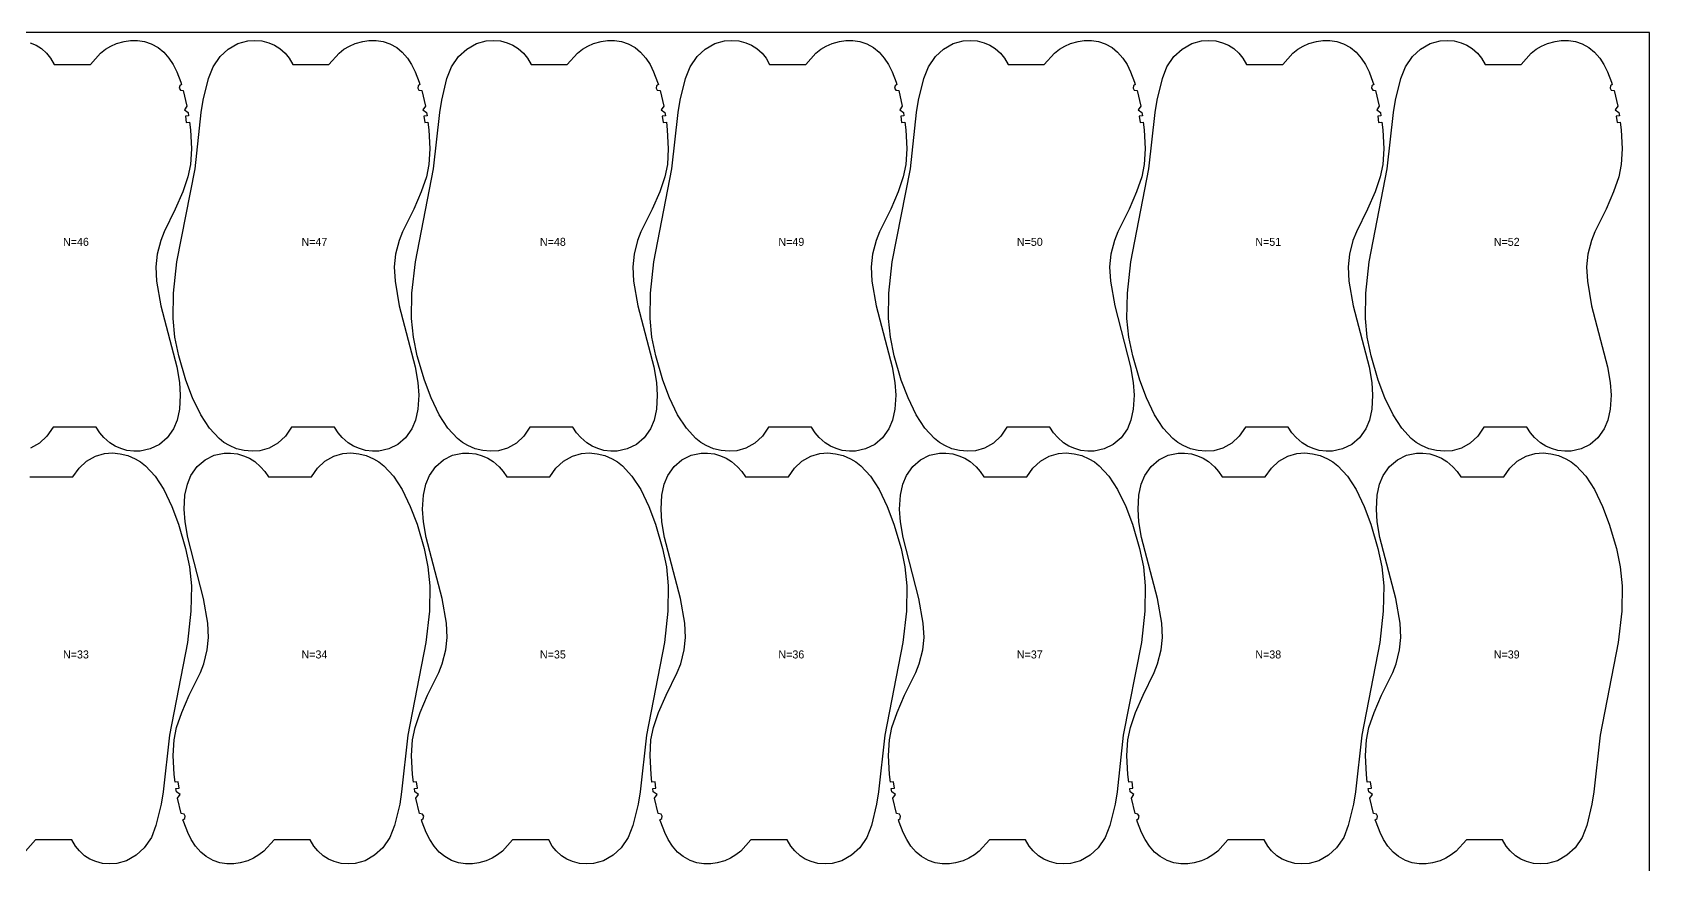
# Model space of a CAD drawing. Header units: inches. Extents: x 0 to 1970, y 0 to 1070.
# Drawn here: x 960 to 1970, y 550 to 1070 of the extents above; entities that cross this region are included whole.
import ezdxf

# ---------------------------------------------------------------- set-up
doc = ezdxf.new("R2010")
doc.units = ezdxf.units.IN

msp = doc.modelspace()

# ---------------------------------------------------------------- linework, layer by layer
at = {"layer": '1'}
for points in [[(0, 0), (1970, 0), (1970, 1070), (0, 1070), (0, 0)], [(1201.8647, 1037.4233), (1200.746, 1036.5632), (1200.4736, 1035.1785), (1201.1831, 1033.9587), (1202.9949, 1033.5863), (1205.2781, 1023.8532), (1203.677, 1021.5343), (1205.9842, 1019.9162), (1206.2955, 1017.9406), (1204.3179, 1017.6418), (1204.867, 1013.7209), (1206.8503, 1013.9793), (1207.4292, 1009.1171), (1208.0551, 997.3171), (1207.4647, 987.4882), (1205.8797, 979.7757), (1202.6586, 970.4661), (1198.004, 959.6007), (1190.9946, 945.4828), (1188.8794, 939.9649), (1186.6633, 931.3856), (1185.8408, 923.5542), (1186.321, 914.7079), (1188.9935, 899.1772), (1198.9294, 861.043), (1200.6055, 851.3369), (1201.1365, 843.4773), (1200.6213, 834.6298), (1199.1522, 827.9018), (1196.8789, 822.4555), (1192.9383, 816.8149), (1188.0996, 812.6449), (1182.3756, 809.8136), (1176.13, 808.4709), (1172.1926, 808.3917), (1167.7982, 808.9618), (1164.0132, 810.0451), (1160.4257, 811.6627), (1157.095, 813.7661), (1153.3645, 816.9767), (1150.7744, 819.9436), (1148.4857, 823.3559), (1121.6335, 823.3559), (1117.851, 817.831), (1113.1861, 813.475), (1107.6054, 810.357), (1101.9348, 808.7361), (1097.0301, 808.3559), (1092.1287, 808.7987), (1087.3548, 810.0004), (1082.8163, 811.9132), (1079.4501, 813.9486), (1076.3695, 816.3979), (1070.3628, 822.909), (1064.9348, 831.1181), (1059.8838, 841.8073), (1055.6884, 852.8529), (1051.2689, 867.9811), (1048.8526, 879.5518), (1047.671, 891.3073), (1047.9379, 907.064), (1050.0836, 926.6455), (1061.3635, 984.6675), (1065.2739, 1019.9204), (1066.5079, 1027.7037), (1069.7963, 1041.0961), (1072.666, 1048.4223), (1077.0715, 1054.9364), (1082.1435, 1059.5897), (1088.1434, 1062.9556), (1094.3008, 1064.6607), (1098.7189, 1065), (1103.1319, 1064.6334), (1107.4241, 1063.5422), (1111.0335, 1061.9714), (1114.3548, 1059.8579), (1117.6531, 1056.9031), (1120.1298, 1053.8423), (1122.3874, 1050), (1144.9771, 1050), (1151.321, 1056.9579), (1154.4016, 1059.4073), (1157.7678, 1061.4427), (1161.3756, 1063.0291), (1166.112, 1064.3757), (1170.0124, 1064.9177), (1174.4431, 1064.9172), (1178.8143, 1064.2213), (1183.011, 1062.8075), (1187.3303, 1060.4464), (1190.7838, 1057.6753), (1194.0208, 1053.9781), (1196.6831, 1049.83), (1198.8884, 1045.4274), (1201.3596, 1038.9879), (1201.8647, 1037.4233)], [(1350.8177, 1037.4233), (1349.699, 1036.5632), (1349.4266, 1035.1785), (1350.1361, 1033.9587), (1351.9479, 1033.5863), (1354.2311, 1023.8532), (1352.63, 1021.5343), (1354.9372, 1019.9162), (1355.2485, 1017.9406), (1353.2709, 1017.6418), (1353.82, 1013.7209), (1355.8033, 1013.9793), (1356.3822, 1009.1171), (1357.0081, 997.3171), (1356.4177, 987.4882), (1354.8327, 979.7757), (1351.6116, 970.4661), (1346.957, 959.6007), (1339.9476, 945.4828), (1337.8324, 939.9649), (1335.6163, 931.3856), (1334.7938, 923.5542), (1335.274, 914.7079), (1337.9465, 899.1772), (1347.8824, 861.043), (1349.5585, 851.3369), (1350.0895, 843.4773), (1349.5743, 834.6298), (1348.1052, 827.9018), (1345.8319, 822.4555), (1341.8913, 816.8149), (1337.0526, 812.6449), (1331.3286, 809.8136), (1325.083, 808.4709), (1321.1456, 808.3917), (1316.7512, 808.9618), (1312.9662, 810.0451), (1309.3787, 811.6627), (1306.048, 813.7661), (1302.3175, 816.9767), (1299.7274, 819.9436), (1297.4387, 823.3559), (1270.5865, 823.3559), (1266.804, 817.831), (1262.1391, 813.475), (1256.5584, 810.357), (1250.8878, 808.7361), (1245.9831, 808.3559), (1241.0817, 808.7987), (1236.3078, 810.0004), (1231.7693, 811.9132), (1228.4031, 813.9486), (1225.3225, 816.3979), (1219.3158, 822.909), (1213.8878, 831.1181), (1208.8368, 841.8073), (1204.6414, 852.8529), (1200.2219, 867.9811), (1197.8056, 879.5518), (1196.624, 891.3073), (1196.8909, 907.064), (1199.0366, 926.6455), (1210.3165, 984.6675), (1214.2269, 1019.9204), (1215.4609, 1027.7037), (1218.7493, 1041.0961), (1221.619, 1048.4223), (1226.0245, 1054.9364), (1231.0965, 1059.5897), (1237.0964, 1062.9556), (1243.2538, 1064.6607), (1247.6719, 1065), (1252.0849, 1064.6334), (1256.3771, 1063.5422), (1259.9865, 1061.9714), (1263.3078, 1059.8579), (1266.6061, 1056.9031), (1269.0828, 1053.8423), (1271.3404, 1050), (1293.9301, 1050), (1300.274, 1056.9579), (1303.3546, 1059.4073), (1306.7208, 1061.4427), (1310.3286, 1063.0291), (1315.065, 1064.3757), (1318.9654, 1064.9177), (1323.3961, 1064.9172), (1327.7673, 1064.2213), (1331.964, 1062.8075), (1336.2833, 1060.4464), (1339.7368, 1057.6753), (1342.9738, 1053.9781), (1345.6361, 1049.83), (1347.8414, 1045.4274), (1350.3126, 1038.9879), (1350.8177, 1037.4233)], [(1499.7707, 1037.4233), (1498.652, 1036.5632), (1498.3796, 1035.1785), (1499.0891, 1033.9587), (1500.9009, 1033.5863), (1503.1841, 1023.8532), (1501.583, 1021.5343), (1503.8902, 1019.9162), (1504.2015, 1017.9406), (1502.2239, 1017.6418), (1502.773, 1013.7209), (1504.7563, 1013.9793), (1505.3352, 1009.1171), (1505.9611, 997.3171), (1505.3707, 987.4882), (1503.7857, 979.7757), (1500.5646, 970.4661), (1495.91, 959.6007), (1488.9006, 945.4828), (1486.7854, 939.9649), (1484.5693, 931.3856), (1483.7468, 923.5542), (1484.227, 914.7079), (1486.8995, 899.1772), (1496.8354, 861.043), (1498.5115, 851.3369), (1499.0425, 843.4773), (1498.5273, 834.6298), (1497.0582, 827.9018), (1494.7849, 822.4555), (1490.8443, 816.8149), (1486.0056, 812.6449), (1480.2816, 809.8136), (1474.036, 808.4709), (1470.0986, 808.3917), (1465.7042, 808.9618), (1461.9192, 810.0451), (1458.3317, 811.6627), (1455.001, 813.7661), (1451.2705, 816.9767), (1448.6804, 819.9436), (1446.3917, 823.3559), (1419.5395, 823.3559), (1415.757, 817.831), (1411.0921, 813.475), (1405.5114, 810.357), (1399.8408, 808.7361), (1394.9361, 808.3559), (1390.0347, 808.7987), (1385.2608, 810.0004), (1380.7223, 811.9132), (1377.3561, 813.9486), (1374.2755, 816.3979), (1368.2688, 822.909), (1362.8408, 831.1181), (1357.7898, 841.8073), (1353.5944, 852.8529), (1349.1749, 867.9811), (1346.7586, 879.5518), (1345.577, 891.3073), (1345.8439, 907.064), (1347.9896, 926.6455), (1359.2695, 984.6675), (1363.1799, 1019.9204), (1364.4139, 1027.7037), (1367.7023, 1041.0961), (1370.572, 1048.4223), (1374.9775, 1054.9364), (1380.0495, 1059.5897), (1386.0494, 1062.9556), (1392.2068, 1064.6607), (1396.6249, 1065), (1401.0379, 1064.6334), (1405.3301, 1063.5422), (1408.9395, 1061.9714), (1412.2608, 1059.8579), (1415.5591, 1056.9031), (1418.0358, 1053.8423), (1420.2934, 1050), (1442.8831, 1050), (1449.227, 1056.9579), (1452.3076, 1059.4073), (1455.6738, 1061.4427), (1459.2816, 1063.0291), (1464.018, 1064.3757), (1467.9184, 1064.9177), (1472.3491, 1064.9172), (1476.7203, 1064.2213), (1480.917, 1062.8075), (1485.2363, 1060.4464), (1488.6898, 1057.6753), (1491.9268, 1053.9781), (1494.5891, 1049.83), (1496.7944, 1045.4274), (1499.2656, 1038.9879), (1499.7707, 1037.4233)], [(1648.7237, 1037.4233), (1647.605, 1036.5632), (1647.3326, 1035.1785), (1648.0421, 1033.9587), (1649.8539, 1033.5863), (1652.1371, 1023.8532), (1650.536, 1021.5343), (1652.8432, 1019.9162), (1653.1545, 1017.9406), (1651.1769, 1017.6418), (1651.726, 1013.7209), (1653.7093, 1013.9793), (1654.2882, 1009.1171), (1654.9141, 997.3171), (1654.3237, 987.4882), (1652.7387, 979.7757), (1649.5176, 970.4661), (1644.863, 959.6007), (1637.8536, 945.4828), (1635.7384, 939.9649), (1633.5223, 931.3856), (1632.6998, 923.5542), (1633.18, 914.7079), (1635.8525, 899.1772), (1645.7884, 861.043), (1647.4645, 851.3369), (1647.9955, 843.4773), (1647.4803, 834.6298), (1646.0112, 827.9018), (1643.7379, 822.4555), (1639.7973, 816.8149), (1634.9586, 812.6449), (1629.2346, 809.8136), (1622.989, 808.4709), (1619.0516, 808.3917), (1614.6572, 808.9618), (1610.8722, 810.0451), (1607.2847, 811.6627), (1603.954, 813.7661), (1600.2235, 816.9767), (1597.6334, 819.9436), (1595.3447, 823.3559), (1568.4925, 823.3559), (1564.71, 817.831), (1560.0451, 813.475), (1554.4644, 810.357), (1548.7938, 808.7361), (1543.8891, 808.3559), (1538.9877, 808.7987), (1534.2138, 810.0004), (1529.6753, 811.9132), (1526.3091, 813.9486), (1523.2285, 816.3979), (1517.2218, 822.909), (1511.7938, 831.1181), (1506.7428, 841.8073), (1502.5474, 852.8529), (1498.1279, 867.9811), (1495.7116, 879.5518), (1494.53, 891.3073), (1494.7969, 907.064), (1496.9426, 926.6455), (1508.2225, 984.6675), (1512.1329, 1019.9204), (1513.3669, 1027.7037), (1516.6553, 1041.0961), (1519.525, 1048.4223), (1523.9305, 1054.9364), (1529.0025, 1059.5897), (1535.0024, 1062.9556), (1541.1598, 1064.6607), (1545.5779, 1065), (1549.9909, 1064.6334), (1554.2831, 1063.5422), (1557.8925, 1061.9714), (1561.2138, 1059.8579), (1564.5121, 1056.9031), (1566.9888, 1053.8423), (1569.2464, 1050), (1591.8361, 1050), (1598.18, 1056.9579), (1601.2606, 1059.4073), (1604.6268, 1061.4427), (1608.2346, 1063.0291), (1612.971, 1064.3757), (1616.8714, 1064.9177), (1621.3021, 1064.9172), (1625.6733, 1064.2213), (1629.87, 1062.8075), (1634.1893, 1060.4464), (1637.6428, 1057.6753), (1640.8798, 1053.9781), (1643.5421, 1049.83), (1645.7474, 1045.4274), (1648.2186, 1038.9879), (1648.7237, 1037.4233)], [(1797.6767, 1037.4233), (1796.558, 1036.5632), (1796.2856, 1035.1785), (1796.9951, 1033.9587), (1798.8069, 1033.5863), (1801.0901, 1023.8532), (1799.489, 1021.5343), (1801.7962, 1019.9162), (1802.1075, 1017.9406), (1800.1299, 1017.6418), (1800.679, 1013.7209), (1802.6623, 1013.9793), (1803.2412, 1009.1171), (1803.8671, 997.3171), (1803.2767, 987.4882), (1801.6917, 979.7757), (1798.4706, 970.4661), (1793.816, 959.6007), (1786.8066, 945.4828), (1784.6914, 939.9649), (1782.4753, 931.3856), (1781.6528, 923.5542), (1782.133, 914.7079), (1784.8055, 899.1772), (1794.7414, 861.043), (1796.4175, 851.3369), (1796.9485, 843.4773), (1796.4333, 834.6298), (1794.9642, 827.9018), (1792.6909, 822.4555), (1788.7503, 816.8149), (1783.9116, 812.6449), (1778.1876, 809.8136), (1771.942, 808.4709), (1768.0046, 808.3917), (1763.6102, 808.9618), (1759.8252, 810.0451), (1756.2377, 811.6627), (1752.907, 813.7661), (1749.1765, 816.9767), (1746.5864, 819.9436), (1744.2977, 823.3559), (1717.4455, 823.3559), (1713.663, 817.831), (1708.9981, 813.475), (1703.4174, 810.357), (1697.7468, 808.7361), (1692.8421, 808.3559), (1687.9407, 808.7987), (1683.1668, 810.0004), (1678.6283, 811.9132), (1675.2621, 813.9486), (1672.1815, 816.3979), (1666.1748, 822.909), (1660.7468, 831.1181), (1655.6958, 841.8073), (1651.5004, 852.8529), (1647.0809, 867.9811), (1644.6646, 879.5518), (1643.483, 891.3073), (1643.7499, 907.064), (1645.8956, 926.6455), (1657.1755, 984.6675), (1661.0859, 1019.9204), (1662.3199, 1027.7037), (1665.6083, 1041.0961), (1668.478, 1048.4223), (1672.8835, 1054.9364), (1677.9555, 1059.5897), (1683.9554, 1062.9556), (1690.1128, 1064.6607), (1694.5309, 1065), (1698.9439, 1064.6334), (1703.2361, 1063.5422), (1706.8455, 1061.9714), (1710.1668, 1059.8579), (1713.4651, 1056.9031), (1715.9418, 1053.8423), (1718.1994, 1050), (1740.7891, 1050), (1747.133, 1056.9579), (1750.2136, 1059.4073), (1753.5798, 1061.4427), (1757.1876, 1063.0291), (1761.924, 1064.3757), (1765.8244, 1064.9177), (1770.2551, 1064.9172), (1774.6263, 1064.2213), (1778.823, 1062.8075), (1783.1423, 1060.4464), (1786.5958, 1057.6753), (1789.8328, 1053.9781), (1792.4951, 1049.83), (1794.7004, 1045.4274), (1797.1716, 1038.9879), (1797.6767, 1037.4233)], [(1946.6297, 1037.4233), (1945.511, 1036.5632), (1945.2386, 1035.1785), (1945.9481, 1033.9587), (1947.7599, 1033.5863), (1950.0431, 1023.8532), (1948.442, 1021.5343), (1950.7492, 1019.9162), (1951.0605, 1017.9406), (1949.0829, 1017.6418), (1949.632, 1013.7209), (1951.6153, 1013.9793), (1952.1942, 1009.1171), (1952.8201, 997.3171), (1952.2297, 987.4882), (1950.6447, 979.7757), (1947.4236, 970.4661), (1942.769, 959.6007), (1935.7596, 945.4828), (1933.6444, 939.9649), (1931.4283, 931.3856), (1930.6058, 923.5542), (1931.086, 914.7079), (1933.7585, 899.1772), (1943.6944, 861.043), (1945.3705, 851.3369), (1945.9015, 843.4773), (1945.3863, 834.6298), (1943.9172, 827.9018), (1941.6439, 822.4555), (1937.7033, 816.8149), (1932.8646, 812.6449), (1927.1406, 809.8136), (1920.895, 808.4709), (1916.9576, 808.3917), (1912.5632, 808.9618), (1908.7782, 810.0451), (1905.1907, 811.6627), (1901.86, 813.7661), (1898.1295, 816.9767), (1895.5394, 819.9436), (1893.2507, 823.3559), (1866.3985, 823.3559), (1862.616, 817.831), (1857.9511, 813.475), (1852.3704, 810.357), (1846.6998, 808.7361), (1841.7951, 808.3559), (1836.8937, 808.7987), (1832.1198, 810.0004), (1827.5813, 811.9132), (1824.2151, 813.9486), (1821.1345, 816.3979), (1815.1278, 822.909), (1809.6998, 831.1181), (1804.6488, 841.8073), (1800.4534, 852.8529), (1796.0339, 867.9811), (1793.6176, 879.5518), (1792.436, 891.3073), (1792.7029, 907.064), (1794.8486, 926.6455), (1806.1285, 984.6675), (1810.0389, 1019.9204), (1811.2729, 1027.7037), (1814.5613, 1041.0961), (1817.431, 1048.4223), (1821.8365, 1054.9364), (1826.9085, 1059.5897), (1832.9084, 1062.9556), (1839.0658, 1064.6607), (1843.4839, 1065), (1847.8969, 1064.6334), (1852.1891, 1063.5422), (1855.7985, 1061.9714), (1859.1198, 1059.8579), (1862.4181, 1056.9031), (1864.8948, 1053.8423), (1867.1524, 1050), (1889.7421, 1050), (1896.086, 1056.9579), (1899.1666, 1059.4073), (1902.5328, 1061.4427), (1906.1406, 1063.0291), (1910.877, 1064.3757), (1914.7774, 1064.9177), (1919.2081, 1064.9172), (1923.5793, 1064.2213), (1927.776, 1062.8075), (1932.0953, 1060.4464), (1935.5488, 1057.6753), (1938.7858, 1053.9781), (1941.4481, 1049.83), (1943.6534, 1045.4274), (1946.1246, 1038.9879), (1946.6297, 1037.4233)], [(1053.8614, 578.2646), (1054.9801, 579.1247), (1055.2525, 580.5094), (1054.543, 581.7292), (1052.7312, 582.1016), (1050.448, 591.8347), (1052.0491, 594.1536), (1049.7419, 595.7717), (1049.4306, 597.7473), (1051.4082, 598.0461), (1050.8591, 601.967), (1048.8758, 601.7086), (1048.2969, 606.5708), (1047.671, 618.3708), (1048.2614, 628.1997), (1049.8464, 635.9122), (1053.0675, 645.2218), (1057.7221, 656.0872), (1064.7315, 670.2051), (1066.8467, 675.723), (1069.0628, 684.3023), (1069.8853, 692.1337), (1069.4051, 700.98), (1066.7326, 716.5107), (1056.7967, 754.6449), (1055.1206, 764.351), (1054.5896, 772.2106), (1055.1048, 781.0581), (1056.5739, 787.7861), (1058.8472, 793.2324), (1062.7878, 798.873), (1067.6265, 803.043), (1073.3505, 805.8743), (1079.5961, 807.217), (1083.5335, 807.2962), (1087.9279, 806.7261), (1091.7129, 805.6428), (1095.3004, 804.0252), (1098.6311, 801.9218), (1102.3616, 798.7112), (1104.9517, 795.7443), (1107.2404, 792.332), (1134.0926, 792.332), (1137.8751, 797.8569), (1142.54, 802.2129), (1148.1207, 805.3309), (1153.7913, 806.9518), (1158.696, 807.332), (1163.5974, 806.8892), (1168.3713, 805.6875), (1172.9098, 803.7747), (1176.276, 801.7393), (1179.3566, 799.29), (1185.3633, 792.7789), (1190.7913, 784.5698), (1195.8423, 773.8806), (1200.0377, 762.835), (1204.4572, 747.7068), (1206.8735, 736.1361), (1208.0551, 724.3806), (1207.7882, 708.6239), (1205.6425, 689.0424), (1194.3626, 631.0204), (1190.4522, 595.7675), (1189.2182, 587.9842), (1185.9298, 574.5918), (1183.0601, 567.2656), (1178.6546, 560.7515), (1173.5826, 556.0982), (1167.5827, 552.7323), (1161.4253, 551.0272), (1157.0072, 550.6879), (1152.5942, 551.0545), (1148.302, 552.1457), (1144.6926, 553.7165), (1141.3713, 555.83), (1138.073, 558.7848), (1135.5963, 561.8456), (1133.3387, 565.6879), (1110.749, 565.6879), (1104.4051, 558.73), (1101.3245, 556.2806), (1097.9583, 554.2452), (1094.3505, 552.6588), (1089.6141, 551.3122), (1085.7137, 550.7702), (1081.283, 550.7707), (1076.9118, 551.4666), (1072.7151, 552.8804), (1068.3958, 555.2415), (1064.9423, 558.0126), (1061.7053, 561.7098), (1059.043, 565.8579), (1056.8377, 570.2605), (1054.3665, 576.7), (1053.8614, 578.2646)], [(1202.8144, 578.2646), (1203.9331, 579.1247), (1204.2055, 580.5094), (1203.496, 581.7292), (1201.6842, 582.1016), (1199.401, 591.8347), (1201.0021, 594.1536), (1198.6949, 595.7717), (1198.3836, 597.7473), (1200.3612, 598.0461), (1199.8121, 601.967), (1197.8288, 601.7086), (1197.2499, 606.5708), (1196.624, 618.3708), (1197.2144, 628.1997), (1198.7994, 635.9122), (1202.0205, 645.2218), (1206.6751, 656.0872), (1213.6845, 670.2051), (1215.7997, 675.723), (1218.0158, 684.3023), (1218.8383, 692.1337), (1218.3581, 700.98), (1215.6856, 716.5107), (1205.7497, 754.6449), (1204.0736, 764.351), (1203.5426, 772.2106), (1204.0578, 781.0581), (1205.5269, 787.7861), (1207.8002, 793.2324), (1211.7408, 798.873), (1216.5795, 803.043), (1222.3035, 805.8743), (1228.5491, 807.217), (1232.4865, 807.2962), (1236.8809, 806.7261), (1240.6659, 805.6428), (1244.2534, 804.0252), (1247.5841, 801.9218), (1251.3146, 798.7112), (1253.9047, 795.7443), (1256.1934, 792.332), (1283.0456, 792.332), (1286.8281, 797.8569), (1291.493, 802.2129), (1297.0737, 805.3309), (1302.7443, 806.9518), (1307.649, 807.332), (1312.5504, 806.8892), (1317.3243, 805.6875), (1321.8628, 803.7747), (1325.229, 801.7393), (1328.3096, 799.29), (1334.3163, 792.7789), (1339.7443, 784.5698), (1344.7953, 773.8806), (1348.9907, 762.835), (1353.4102, 747.7068), (1355.8265, 736.1361), (1357.0081, 724.3806), (1356.7412, 708.6239), (1354.5955, 689.0424), (1343.3156, 631.0204), (1339.4052, 595.7675), (1338.1712, 587.9842), (1334.8828, 574.5918), (1332.0131, 567.2656), (1327.6076, 560.7515), (1322.5356, 556.0982), (1316.5357, 552.7323), (1310.3783, 551.0272), (1305.9602, 550.6879), (1301.5472, 551.0545), (1297.255, 552.1457), (1293.6456, 553.7165), (1290.3243, 555.83), (1287.026, 558.7848), (1284.5493, 561.8456), (1282.2917, 565.6879), (1259.702, 565.6879), (1253.3581, 558.73), (1250.2775, 556.2806), (1246.9113, 554.2452), (1243.3035, 552.6588), (1238.5671, 551.3122), (1234.6667, 550.7702), (1230.236, 550.7707), (1225.8648, 551.4666), (1221.6681, 552.8804), (1217.3488, 555.2415), (1213.8953, 558.0126), (1210.6583, 561.7098), (1207.996, 565.8579), (1205.7907, 570.2605), (1203.3195, 576.7), (1202.8144, 578.2646)], [(1351.7674, 578.2646), (1352.8861, 579.1247), (1353.1585, 580.5094), (1352.449, 581.7292), (1350.6372, 582.1016), (1348.354, 591.8347), (1349.9551, 594.1536), (1347.6479, 595.7717), (1347.3366, 597.7473), (1349.3142, 598.0461), (1348.7651, 601.967), (1346.7818, 601.7086), (1346.2029, 606.5708), (1345.577, 618.3708), (1346.1674, 628.1997), (1347.7524, 635.9122), (1350.9735, 645.2218), (1355.6281, 656.0872), (1362.6375, 670.2051), (1364.7527, 675.723), (1366.9688, 684.3023), (1367.7913, 692.1337), (1367.3111, 700.98), (1364.6386, 716.5107), (1354.7027, 754.6449), (1353.0266, 764.351), (1352.4956, 772.2106), (1353.0108, 781.0581), (1354.4799, 787.7861), (1356.7532, 793.2324), (1360.6938, 798.873), (1365.5325, 803.043), (1371.2565, 805.8743), (1377.5021, 807.217), (1381.4395, 807.2962), (1385.8339, 806.7261), (1389.6189, 805.6428), (1393.2064, 804.0252), (1396.5371, 801.9218), (1400.2676, 798.7112), (1402.8577, 795.7443), (1405.1464, 792.332), (1431.9986, 792.332), (1435.7811, 797.8569), (1440.446, 802.2129), (1446.0267, 805.3309), (1451.6973, 806.9518), (1456.602, 807.332), (1461.5034, 806.8892), (1466.2773, 805.6875), (1470.8158, 803.7747), (1474.182, 801.7393), (1477.2626, 799.29), (1483.2693, 792.7789), (1488.6973, 784.5698), (1493.7483, 773.8806), (1497.9437, 762.835), (1502.3632, 747.7068), (1504.7795, 736.1361), (1505.9611, 724.3806), (1505.6942, 708.6239), (1503.5485, 689.0424), (1492.2686, 631.0204), (1488.3582, 595.7675), (1487.1242, 587.9842), (1483.8358, 574.5918), (1480.9661, 567.2656), (1476.5606, 560.7515), (1471.4886, 556.0982), (1465.4887, 552.7323), (1459.3313, 551.0272), (1454.9132, 550.6879), (1450.5002, 551.0545), (1446.208, 552.1457), (1442.5986, 553.7165), (1439.2773, 555.83), (1435.979, 558.7848), (1433.5023, 561.8456), (1431.2447, 565.6879), (1408.655, 565.6879), (1402.3111, 558.73), (1399.2305, 556.2806), (1395.8643, 554.2452), (1392.2565, 552.6588), (1387.5201, 551.3122), (1383.6197, 550.7702), (1379.189, 550.7707), (1374.8178, 551.4666), (1370.6211, 552.8804), (1366.3018, 555.2415), (1362.8483, 558.0126), (1359.6113, 561.7098), (1356.949, 565.8579), (1354.7437, 570.2605), (1352.2725, 576.7), (1351.7674, 578.2646)], [(1500.7204, 578.2646), (1501.8391, 579.1247), (1502.1115, 580.5094), (1501.402, 581.7292), (1499.5902, 582.1016), (1497.307, 591.8347), (1498.9081, 594.1536), (1496.6009, 595.7717), (1496.2896, 597.7473), (1498.2672, 598.0461), (1497.7181, 601.967), (1495.7348, 601.7086), (1495.1559, 606.5708), (1494.53, 618.3708), (1495.1204, 628.1997), (1496.7054, 635.9122), (1499.9265, 645.2218), (1504.5811, 656.0872), (1511.5905, 670.2051), (1513.7057, 675.723), (1515.9218, 684.3023), (1516.7443, 692.1337), (1516.2641, 700.98), (1513.5916, 716.5107), (1503.6557, 754.6449), (1501.9796, 764.351), (1501.4486, 772.2106), (1501.9638, 781.0581), (1503.4329, 787.7861), (1505.7062, 793.2324), (1509.6468, 798.873), (1514.4855, 803.043), (1520.2095, 805.8743), (1526.4551, 807.217), (1530.3925, 807.2962), (1534.7869, 806.7261), (1538.5719, 805.6428), (1542.1594, 804.0252), (1545.4901, 801.9218), (1549.2206, 798.7112), (1551.8107, 795.7443), (1554.0994, 792.332), (1580.9516, 792.332), (1584.7341, 797.8569), (1589.399, 802.2129), (1594.9797, 805.3309), (1600.6503, 806.9518), (1605.555, 807.332), (1610.4564, 806.8892), (1615.2303, 805.6875), (1619.7688, 803.7747), (1623.135, 801.7393), (1626.2156, 799.29), (1632.2223, 792.7789), (1637.6503, 784.5698), (1642.7013, 773.8806), (1646.8967, 762.835), (1651.3162, 747.7068), (1653.7325, 736.1361), (1654.9141, 724.3806), (1654.6472, 708.6239), (1652.5015, 689.0424), (1641.2216, 631.0204), (1637.3112, 595.7675), (1636.0772, 587.9842), (1632.7888, 574.5918), (1629.9191, 567.2656), (1625.5136, 560.7515), (1620.4416, 556.0982), (1614.4417, 552.7323), (1608.2843, 551.0272), (1603.8662, 550.6879), (1599.4532, 551.0545), (1595.161, 552.1457), (1591.5516, 553.7165), (1588.2303, 555.83), (1584.932, 558.7848), (1582.4553, 561.8456), (1580.1977, 565.6879), (1557.608, 565.6879), (1551.2641, 558.73), (1548.1835, 556.2806), (1544.8173, 554.2452), (1541.2095, 552.6588), (1536.4731, 551.3122), (1532.5727, 550.7702), (1528.142, 550.7707), (1523.7708, 551.4666), (1519.5741, 552.8804), (1515.2548, 555.2415), (1511.8013, 558.0126), (1508.5643, 561.7098), (1505.902, 565.8579), (1503.6967, 570.2605), (1501.2255, 576.7), (1500.7204, 578.2646)], [(1649.6734, 578.2646), (1650.7921, 579.1247), (1651.0645, 580.5094), (1650.355, 581.7292), (1648.5432, 582.1016), (1646.26, 591.8347), (1647.8611, 594.1536), (1645.5539, 595.7717), (1645.2426, 597.7473), (1647.2202, 598.0461), (1646.6711, 601.967), (1644.6878, 601.7086), (1644.1089, 606.5708), (1643.483, 618.3708), (1644.0734, 628.1997), (1645.6584, 635.9122), (1648.8795, 645.2218), (1653.5341, 656.0872), (1660.5435, 670.2051), (1662.6587, 675.723), (1664.8748, 684.3023), (1665.6973, 692.1337), (1665.2171, 700.98), (1662.5446, 716.5107), (1652.6087, 754.6449), (1650.9326, 764.351), (1650.4016, 772.2106), (1650.9168, 781.0581), (1652.3859, 787.7861), (1654.6592, 793.2324), (1658.5998, 798.873), (1663.4385, 803.043), (1669.1625, 805.8743), (1675.4081, 807.217), (1679.3455, 807.2962), (1683.7399, 806.7261), (1687.5249, 805.6428), (1691.1124, 804.0252), (1694.4431, 801.9218), (1698.1736, 798.7112), (1700.7637, 795.7443), (1703.0524, 792.332), (1729.9046, 792.332), (1733.6871, 797.8569), (1738.352, 802.2129), (1743.9327, 805.3309), (1749.6033, 806.9518), (1754.508, 807.332), (1759.4094, 806.8892), (1764.1833, 805.6875), (1768.7218, 803.7747), (1772.088, 801.7393), (1775.1686, 799.29), (1781.1753, 792.7789), (1786.6033, 784.5698), (1791.6543, 773.8806), (1795.8497, 762.835), (1800.2692, 747.7068), (1802.6855, 736.1361), (1803.8671, 724.3806), (1803.6002, 708.6239), (1801.4545, 689.0424), (1790.1746, 631.0204), (1786.2642, 595.7675), (1785.0302, 587.9842), (1781.7418, 574.5918), (1778.8721, 567.2656), (1774.4666, 560.7515), (1769.3946, 556.0982), (1763.3947, 552.7323), (1757.2373, 551.0272), (1752.8192, 550.6879), (1748.4062, 551.0545), (1744.114, 552.1457), (1740.5046, 553.7165), (1737.1833, 555.83), (1733.885, 558.7848), (1731.4083, 561.8456), (1729.1507, 565.6879), (1706.561, 565.6879), (1700.2171, 558.73), (1697.1365, 556.2806), (1693.7703, 554.2452), (1690.1625, 552.6588), (1685.4261, 551.3122), (1681.5257, 550.7702), (1677.095, 550.7707), (1672.7238, 551.4666), (1668.5271, 552.8804), (1664.2078, 555.2415), (1660.7543, 558.0126), (1657.5173, 561.7098), (1654.855, 565.8579), (1652.6497, 570.2605), (1650.1785, 576.7), (1649.6734, 578.2646)], [(1798.6264, 578.2646), (1799.7451, 579.1247), (1800.0175, 580.5094), (1799.308, 581.7292), (1797.4962, 582.1016), (1795.213, 591.8347), (1796.8141, 594.1536), (1794.5069, 595.7717), (1794.1956, 597.7473), (1796.1732, 598.0461), (1795.6241, 601.967), (1793.6408, 601.7086), (1793.0619, 606.5708), (1792.436, 618.3708), (1793.0264, 628.1997), (1794.6114, 635.9122), (1797.8325, 645.2218), (1802.4871, 656.0872), (1809.4965, 670.2051), (1811.6117, 675.723), (1813.8278, 684.3023), (1814.6503, 692.1337), (1814.1701, 700.98), (1811.4976, 716.5107), (1801.5617, 754.6449), (1799.8856, 764.351), (1799.3546, 772.2106), (1799.8698, 781.0581), (1801.3389, 787.7861), (1803.6122, 793.2324), (1807.5528, 798.873), (1812.3915, 803.043), (1818.1155, 805.8743), (1824.3611, 807.217), (1828.2985, 807.2962), (1832.6929, 806.7261), (1836.4779, 805.6428), (1840.0654, 804.0252), (1843.3961, 801.9218), (1847.1266, 798.7112), (1849.7167, 795.7443), (1852.0054, 792.332), (1878.8576, 792.332), (1882.6401, 797.8569), (1887.305, 802.2129), (1892.8857, 805.3309), (1898.5563, 806.9518), (1903.461, 807.332), (1908.3624, 806.8892), (1913.1363, 805.6875), (1917.6748, 803.7747), (1921.041, 801.7393), (1924.1216, 799.29), (1930.1283, 792.7789), (1935.5563, 784.5698), (1940.6073, 773.8806), (1944.8027, 762.835), (1949.2222, 747.7068), (1951.6385, 736.1361), (1952.8201, 724.3806), (1952.5532, 708.6239), (1950.4075, 689.0424), (1939.1276, 631.0204), (1935.2172, 595.7675), (1933.9832, 587.9842), (1930.6948, 574.5918), (1927.8251, 567.2656), (1923.4196, 560.7515), (1918.3476, 556.0982), (1912.3477, 552.7323), (1906.1903, 551.0272), (1901.7722, 550.6879), (1897.3592, 551.0545), (1893.067, 552.1457), (1889.4576, 553.7165), (1886.1363, 555.83), (1882.838, 558.7848), (1880.3613, 561.8456), (1878.1037, 565.6879), (1855.514, 565.6879), (1849.1701, 558.73), (1846.0895, 556.2806), (1842.7233, 554.2452), (1839.1155, 552.6588), (1834.3791, 551.3122), (1830.4787, 550.7702), (1826.048, 550.7707), (1821.6768, 551.4666), (1817.4801, 552.8804), (1813.1608, 555.2415), (1809.7073, 558.0126), (1806.4703, 561.7098), (1803.808, 565.8579), (1801.6027, 570.2605), (1799.1315, 576.7), (1798.6264, 578.2646)]]:
    msp.add_lwpolyline(points, close=True, dxfattribs=at)
for points in [[(958.4711, 1063.5422), (962.0805, 1061.9714), (965.4018, 1059.8579), (968.7001, 1056.9031), (971.1768, 1053.8423), (973.4344, 1050), (996.0241, 1050), (1002.368, 1056.9579), (1005.4486, 1059.4073), (1008.8148, 1061.4427), (1012.4226, 1063.0291), (1017.159, 1064.3757), (1021.0594, 1064.9177), (1025.4901, 1064.9172), (1029.8613, 1064.2213), (1034.058, 1062.8075), (1038.3773, 1060.4464), (1041.8308, 1057.6753), (1045.0678, 1053.9781), (1047.7301, 1049.83), (1049.9354, 1045.4274), (1052.4066, 1038.9879), (1052.9117, 1037.4233), (1052.9117, 1037.4233), (1051.793, 1036.5632), (1051.5206, 1035.1785), (1052.2301, 1033.9587), (1054.0419, 1033.5863), (1056.3251, 1023.8532), (1054.724, 1021.5343), (1057.0312, 1019.9162), (1057.3425, 1017.9406), (1055.3649, 1017.6418), (1055.914, 1013.7209), (1057.8973, 1013.9793), (1058.4762, 1009.1171), (1059.1021, 997.3171), (1058.5117, 987.4882), (1056.9267, 979.7757), (1053.7056, 970.4661), (1049.051, 959.6007), (1042.0416, 945.4828), (1039.9264, 939.9649), (1037.7103, 931.3856), (1036.8878, 923.5542), (1037.368, 914.7079), (1040.0405, 899.1772), (1049.9764, 861.043), (1051.6525, 851.3369), (1052.1835, 843.4773), (1051.6683, 834.6298), (1050.1992, 827.9018), (1047.9259, 822.4555), (1043.9853, 816.8149), (1039.1466, 812.6449), (1033.4226, 809.8136), (1027.177, 808.4709), (1023.2396, 808.3917), (1018.8452, 808.9618), (1015.0602, 810.0451), (1011.4727, 811.6627), (1008.142, 813.7661), (1004.4115, 816.9767), (1001.8214, 819.9436), (999.5327, 823.3559), (972.6805, 823.3559), (968.898, 817.831), (964.2331, 813.475), (958.6524, 810.357)], [(958.2874, 792.332), (985.1396, 792.332), (988.9221, 797.8569), (993.587, 802.2129), (999.1677, 805.3309), (1004.8383, 806.9518), (1009.743, 807.332), (1014.6444, 806.8892), (1019.4183, 805.6875), (1023.9568, 803.7747), (1027.323, 801.7393), (1030.4036, 799.29), (1036.4103, 792.7789), (1041.8383, 784.5698), (1046.8893, 773.8806), (1051.0847, 762.835), (1055.5042, 747.7068), (1057.9205, 736.1361), (1059.1021, 724.3806), (1058.8352, 708.6239), (1056.6895, 689.0424), (1045.4096, 631.0204), (1041.4992, 595.7675), (1040.2652, 587.9842), (1036.9768, 574.5918), (1034.1071, 567.2656), (1029.7016, 560.7515), (1024.6296, 556.0982), (1018.6297, 552.7323), (1012.4723, 551.0272), (1008.0542, 550.6879), (1003.6412, 551.0545), (999.349, 552.1457), (995.7396, 553.7165), (992.4183, 555.83), (989.12, 558.7848), (986.6433, 561.8456), (984.3857, 565.6879), (961.796, 565.6879), (955.4521, 558.73)]]:
    msp.add_lwpolyline(points, dxfattribs=at)

# ---------------------------------------------------------------- texts
for s, p in [('N=46', (978.91, 936.678)), ('N=47', (1127.863, 936.678)), ('N=48', (1276.816, 936.678)), ('N=49', (1425.7691, 936.678)), ('N=50', (1574.7221, 936.678)), ('N=51', (1723.6751, 936.678)), ('N=52', (1872.6281, 936.678)), ('N=33', (978.91, 679.01)), ('N=34', (1127.863, 679.01)), ('N=35', (1276.816, 679.01)), ('N=36', (1425.7691, 679.01)), ('N=37', (1574.7221, 679.01)), ('N=38', (1723.6751, 679.01)), ('N=39', (1872.6281, 679.01))]:
    msp.add_text(s, height=5, dxfattribs=at).set_placement(p)

doc.saveas('drawing.dxf')
